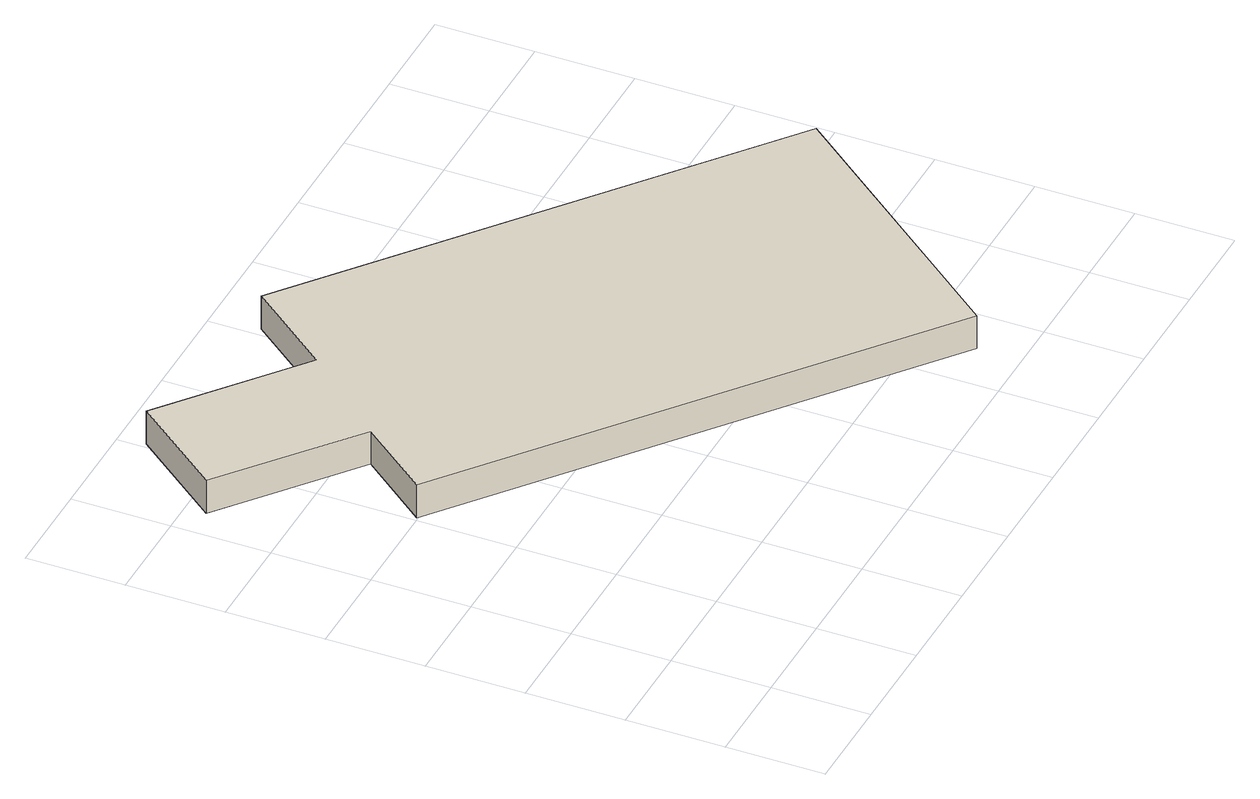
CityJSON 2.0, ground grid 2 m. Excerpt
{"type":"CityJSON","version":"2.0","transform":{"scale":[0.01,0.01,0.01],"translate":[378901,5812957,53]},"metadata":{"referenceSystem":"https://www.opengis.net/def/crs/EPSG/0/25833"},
"CityObjects":{
"building1":{"type":"Building","attributes":{"Gemeindeschluessel":"11000006","BezugspunktDach":"2200","function":"31001_2423","measuredHeight":0.745,"storeysAboveGround":1},"address":[{"country":"Germany","locality":"Berlin","thoroughfareNumber":"8099","thoroughfareName":"Fischerhüttenweg"}],"geometry":[{"type":"Solid","lod":"1","boundaries":[[[[0,1,2,3,4,5,6,7]],[[8,9,10,11,12,13,14,15]],[[8,15,7,6]],[[9,8,6,5]],[[10,9,5,4]],[[11,10,4,3]],[[12,11,3,2]],[[13,12,2,1]],[[14,13,1,0]],[[15,14,0,7]]]]}]}
},
"vertices":[
[325,948,75],[209,803,75],[1104,90,75],[1507,595,75],[620,1301,75],[483,1129,75],[212,1345,75],[63,1158,75],[212,1345,1],[483,1129,1],[620,1301,1],[1507,595,1],[1104,90,1],[209,803,1],[325,948,1],[63,1158,1]
]}
